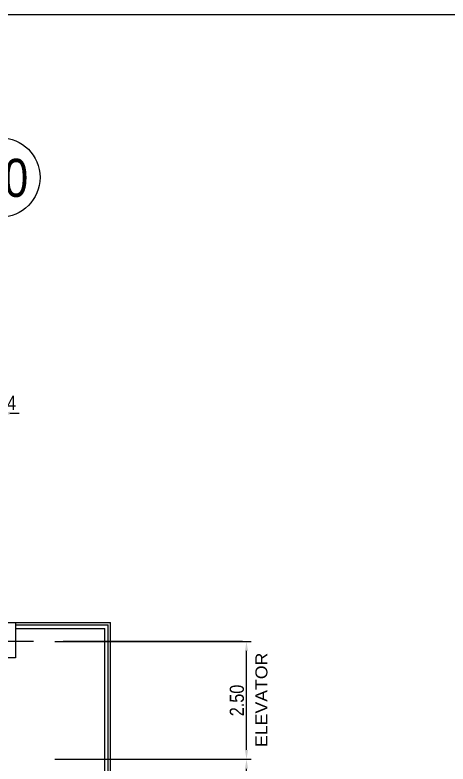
# Model space of a CAD drawing. Header units: millimetres. Extents: x 2148 to 2681, y 758 to 986.
# Drawn here: x 2422.13 to 2431.33, y 891.92 to 907.84 of the extents above; entities that cross this region are included whole.
import ezdxf

# ---------------------------------------------------------------- set-up
doc = ezdxf.new("R2010")
doc.units = ezdxf.units.MM
doc.linetypes.add('CENTER2', pattern=[28.575, 19.05, -3.175, 3.175, -3.175])
for name, color, linetype in [('cladding', 2, 'Continuous'), ('DIM', 20, 'Continuous'), ('DR', 7, 'Continuous'), ('FIXTURE', 1, 'Continuous'), ('S_GRID LINES', 252, 'Continuous'), ('TEXT', 6, 'Continuous'), ('wall', 4, 'Continuous')]:
    doc.layers.add(name, color=color, linetype=linetype)
doc.styles.add('ARIALNW', font='ARIALN.TTF')
doc.styles.add('MMTX$0$ESMX$0$X-OPTA1D', font='x-opta1d')
doc.dimstyles.new('DIM 100', dxfattribs={"dimtxt": 0.2, "dimasz": 0.2, "dimexe": 0.1, "dimexo": 0, "dimgap": 0.05, "dimtad": 1, "dimzin": 0, "dimdsep": 46, "dimtxsty": 'ARIALNW', "dimcen": 0.09, "dimclrd": 6, "dimclre": 6, "dimclrt": 13, "dimadec": 0, "dimazin": 0, "dimtfac": 1, "dimtofl": 0, "dimtmove": 2, "dimatfit": 3, "dimfxl": 1, "dimtolj": 1, "dimtzin": 0, "dimarcsym": 0})

# ---------------------------------------------------------------- blocks, each defined once
blk = doc.blocks.new('A$C1DB67A09')
at = {"layer": 'wall', "color": 16, "linetype": 'ByBlock', "ltscale": 1.5, "elevation": 0}
blk.add_lwpolyline([(9.492, -81.28), (106.692, -81.28), (106.692, -9.48), (9.492, -9.48)], close=True, dxfattribs=at)
blk = doc.blocks.new('*D2534')
at = {"layer": 'Defpoints', "color": 0, "transparency": 16777216}
for p in [(2422.97, 892.019, 0), (2427.047, 892.019), (2422.97, 889.021, 0)]:
    blk.add_point(p, dxfattribs=at)
at = {"layer": 'FIXTURE', "color": 6, "lineweight": -2, "transparency": 16777216}
for p, q in [((2422.97, 892.019), (2427.147, 892.019)), ((2427.047, 889.221), (2427.047, 891.819)), ((2422.97, 889.021), (2427.147, 889.021))]:
    blk.add_line(p, q, dxfattribs=at)
at = {"layer": 'FIXTURE', "color": 6, "transparency": 16777216}
for points in [[(2427.014, 891.819), (2427.081, 891.819), (2427.047, 892.019)], [(2427.014, 889.221), (2427.081, 889.221), (2427.047, 889.021)]]:
    blk.add_solid(points, dxfattribs=at)
at = {"layer": 'FIXTURE', "color": 13, "transparency": 16777216, "insert": (2426.844, 890.52), "char_height": 0.3, "attachment_point": 5, "rotation": 90, "style": 'ARIALNW'}
blk.add_mtext('\\A1;3.00', dxfattribs=at)
blk = doc.blocks.new('*D2535')
at = {"layer": 'Defpoints', "color": 0, "transparency": 16777216}
for p in [(2422.97, 894.522, 0), (2427.047, 894.522), (2422.97, 892.019, 0)]:
    blk.add_point(p, dxfattribs=at)
at = {"layer": 'FIXTURE', "color": 6, "lineweight": -2, "transparency": 16777216}
for p, q in [((2422.97, 894.522), (2427.147, 894.522)), ((2427.047, 892.219), (2427.047, 894.322)), ((2422.97, 892.019), (2427.147, 892.019))]:
    blk.add_line(p, q, dxfattribs=at)
at = {"layer": 'FIXTURE', "color": 6, "transparency": 16777216}
for points in [[(2427.014, 894.322), (2427.081, 894.322), (2427.047, 894.522)], [(2427.014, 892.219), (2427.081, 892.219), (2427.047, 892.019)]]:
    blk.add_solid(points, dxfattribs=at)
at = {"layer": 'FIXTURE', "color": 13, "transparency": 16777216, "insert": (2426.844, 893.27), "char_height": 0.3, "attachment_point": 5, "rotation": 90, "style": 'ARIALNW'}
blk.add_mtext('\\A1;2.50', dxfattribs=at)
blk = doc.blocks.new('*D2539')
at = {"layer": 'Defpoints', "color": 0, "transparency": 16777216}
for p in [(2421.579, 899.374), (2421.814, 894.929, 0), (2421.579, 893.809, 0)]:
    blk.add_point(p, dxfattribs=at)
at = {"layer": 'FIXTURE', "color": 6, "lineweight": -2, "transparency": 16777216}
for p, q in [((2421.379, 899.374), (2421.179, 899.374)), ((2421.579, 893.809), (2421.579, 899.474)), ((2421.814, 894.929), (2421.814, 899.474)), ((2422.014, 899.374), (2422.214, 899.374))]:
    blk.add_line(p, q, dxfattribs=at)
at = {"layer": 'FIXTURE', "color": 6, "transparency": 16777216}
for points in [[(2421.379, 899.407), (2421.379, 899.34), (2421.579, 899.374)], [(2422.014, 899.407), (2422.014, 899.34), (2421.814, 899.374)]]:
    blk.add_solid(points, dxfattribs=at)
at = {"layer": 'FIXTURE', "color": 13, "transparency": 16777216, "insert": (2421.814, 899.594), "char_height": 0.3, "attachment_point": 5, "style": 'ARIALNW'}
blk.add_mtext('\\A1;0.24', dxfattribs=at)

msp = doc.modelspace()

# ---------------------------------------------------------------- linework, layer by layer
for p, q in [((2422.1388363, 894.9248707), (2424.1590587, 894.9248707, 0)), ((2422.1388363, 894.8748707), (2424.1090587, 894.8748707, 0)), ((2422.1388363, 894.7998707), (2424.0340587, 894.7998707, 0))]:
    msp.add_line(p, q)
msp.add_circle((2421.8138363, 904.3871293, 0), 0.8452448)
at = {"layer": 'cladding', "elevation": 0}
msp.add_lwpolyline([(2421.4888363, 894.928508), (2422.1388363, 894.928508), (2422.1388363, 894.178508), (2421.4888363, 894.178508)], close=True, dxfattribs=at)
at = {"layer": 'DR', "ltscale": 10}
for p, q in [((2424.1090587, 882.6652578, 0), (2424.1090587, 894.8748707, 0)), ((2424.1590587, 882.6449587, 0), (2424.1590587, 894.9248707, 0)), ((2424.0340587, 882.6957065, 0), (2424.0340587, 894.7998707, 0))]:
    msp.add_line(p, q, dxfattribs=at)
at = {"layer": 'S_GRID LINES', "linetype": 'CENTER2', "ltscale": 0.2}
msp.add_line((2426.961786, 894.5217363, 0), (2408.2676958, 894.5217363, 0), dxfattribs=at)

# ---------------------------------------------------------------- block references
at = {"layer": 'DIM', "color": 8}
msp.add_blockref('A$C1DB67A09', (2369.358248, 917.3189005), dxfattribs=at)

# ---------------------------------------------------------------- texts
at = {"color": 2, "style": 'MMTX$0$ESMX$0$X-OPTA1D', "width": 1.1}
msp.add_text('ELEVATOR', height=0.25536, rotation=90, dxfattribs=at).set_placement((2427.4914532, 892.281681, 0))
at = {"layer": 'TEXT', "insert": (2421.3763592, 904.7822394, 0), "char_height": 0.81, "width": 5.094635714, "attachment_point": 1, "style": 'ARIALNW'}
msp.add_mtext('10', dxfattribs=at)

# ---------------------------------------------------------------- dimensions: what is measured, and where the dimension line sits
at = {"layer": 'FIXTURE'}
dim = msp.add_linear_dim(base=(2421.5786587, 899.3737795), p1=(2421.8138363, 894.928508, 0), p2=(2421.5786587, 893.8093425, 0), dimstyle='DIM 100', override={"dimtxt": 0.3}, dxfattribs=at)
dim.commit()
dim.dimension.update_dxf_attribs({"geometry": '*D2539', "text_midpoint": (2421.8138363, 899.5943543), "dimtype": 160})
for base, p1, p2, picture, middle in [((2427.0473382, 894.5217363), (2422.9703196, 892.0191961, 0), (2422.9703196, 894.5217363, 0), '*D2535', (2426.8441663, 893.2704662)), ((2427.0473382, 892.0191961), (2422.9703196, 889.020938, 0), (2422.9703196, 892.0191961, 0), '*D2534', (2426.8441663, 890.5200671))]:
    dim = msp.add_linear_dim(base=base, p1=p1, p2=p2, angle=90, dimstyle='DIM 100', override={"dimtxt": 0.3}, dxfattribs=at)
    dim.commit()
    dim.dimension.update_dxf_attribs({"geometry": picture, "text_midpoint": middle})

doc.saveas('drawing.dxf')
